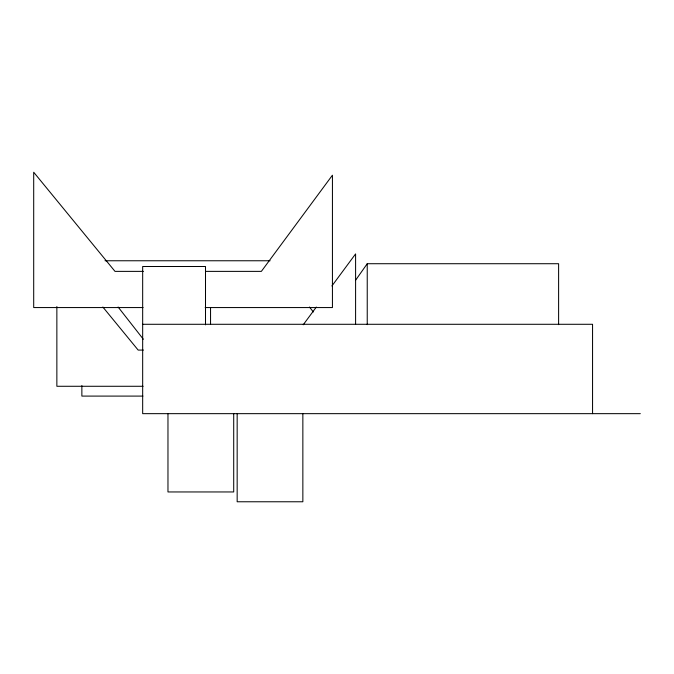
<?xml version="1.0" encoding="UTF-8"?>
<svg xmlns="http://www.w3.org/2000/svg" width="674" height="674" viewBox="0 0 674 674"><rect width="100%" height="100%" fill="white"/><g stroke="black" fill="none" stroke-linecap="round" stroke-linejoin="round"><path stroke-width="1.01" d="M355.72 280.039L367.237 263.719L558.611 263.719L558.611 324.649M303.224 324.775L316.317 307.058M331.903 285.97L355.594 253.904L355.594 324.295M105.001 260.762L270.08 260.762M143.436 271.378L115.001 271.378L33.7 172.232L33.7 307.563L143.099 307.563M205.553 271.378L261.36 271.378L332.434 175.198L332.434 307.563L205.157 307.563M142.669 324.287L592.556 324.287L592.556 413.659M143.427 350.084L138.162 350.084L102.844 307.015M143.115 386.278L56.86 386.278L56.86 306.544M142.939 396.093L81.866 396.093L81.866 385.604M640.3 413.659L142.669 413.659L142.669 266.5L205.503 266.5L205.503 324.876M309.476 307.024L313.359 311.986M118.11 307.024L143.351 339.249M367.237 263.719L367.237 324.649M302.853 413.878L302.853 501.768L237.164 501.768L237.164 413.878M233.709 413.482L233.709 491.953L167.969 491.953L167.969 413.482M210.549 307.563L210.549 324.304"/></g></svg>
